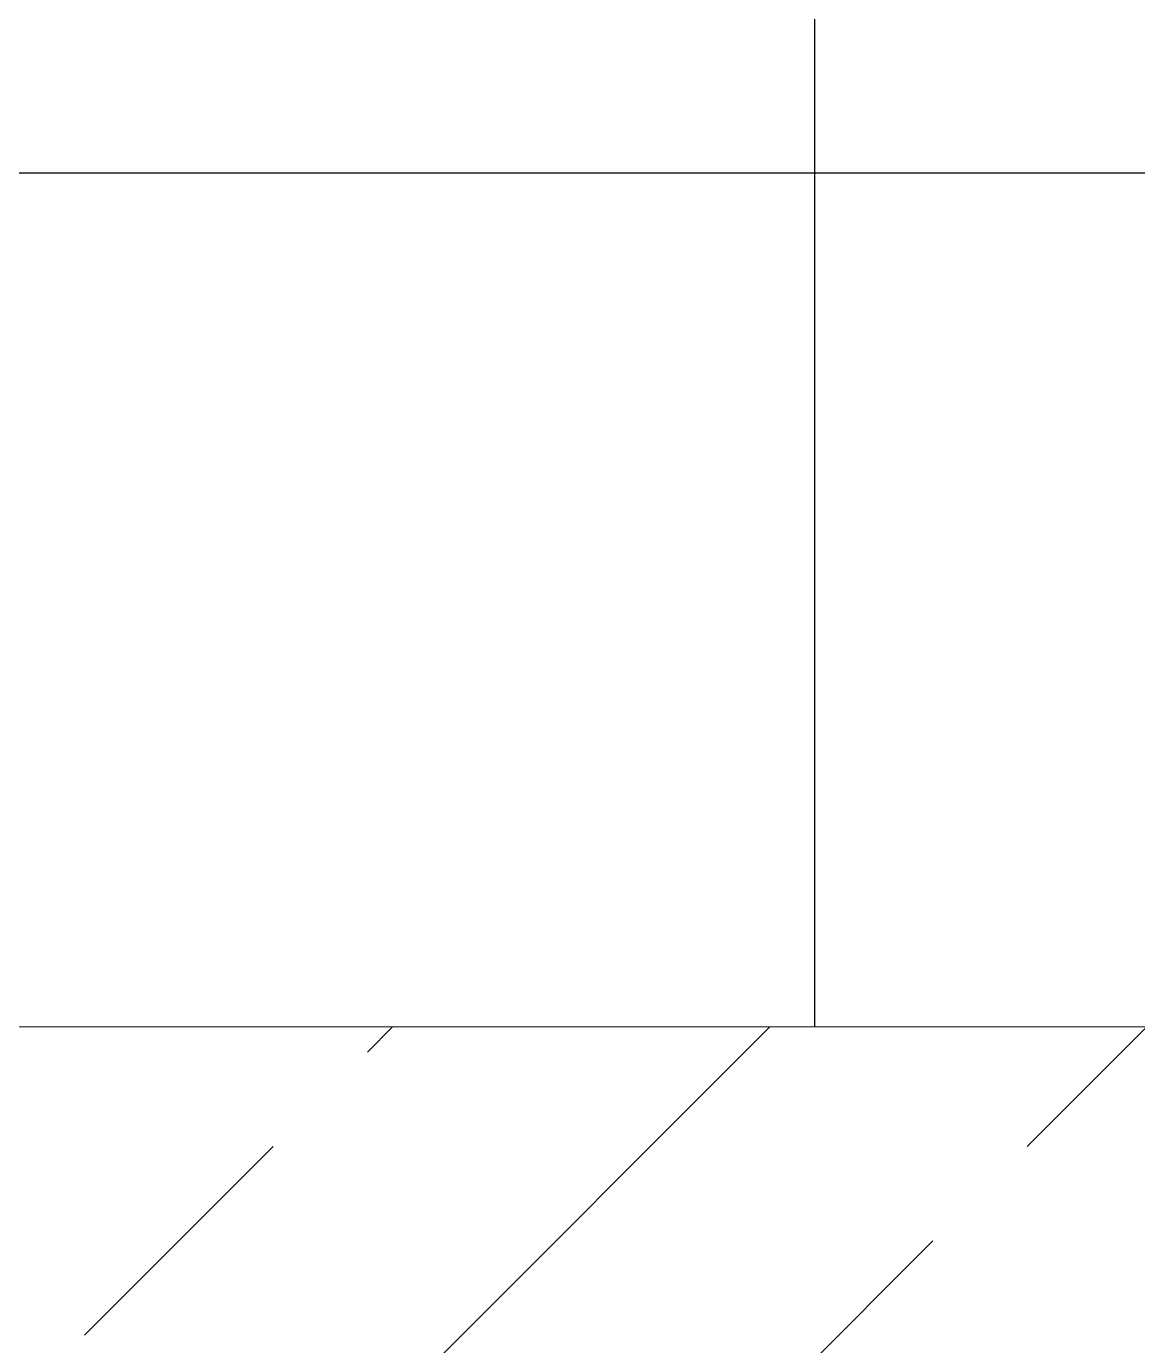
# Model space of a CAD drawing. Header units: millimetres. Extents: x -92759 to 184353, y -15225 to 86714.
# Drawn here: x 65909 to 66571, y 61827 to 62612 of the extents above; entities that cross this region are included whole.
import ezdxf

# ---------------------------------------------------------------- set-up
doc = ezdxf.new("R2010")
doc.units = ezdxf.units.MM
doc.layers.add('A-PATT-CONC', color=8, linetype='Continuous')
doc.layers.add('HFI 9MM FPB', color=94, linetype='Continuous', lineweight=5)

# ---------------------------------------------------------------- blocks, each defined once
blk = doc.blocks.new('RCP_B8L2')
at = {"layer": 'A-PATT-CONC'}
h = blk.add_hatch(dxfattribs=at)
h.set_pattern_fill('ANSI37', color=256, scale=189, angle=45)
h.set_pattern_definition([(90, (-385478.34, -151102.3), (-600.075, 0), []), (180, (-385478.34, -151102.3), (-6e-14, -600.075), [])])
h.paths.add_polyline_path([(-388477.99, -151102.3), (-385478.34, -151102.3), (-385478.34, -158302.3), (-388477.99, -158302.3)])
at = {"layer": 'HFI 9MM FPB'}
h = blk.add_hatch(dxfattribs=at)
h.set_pattern_fill('ANSI33', color=256, scale=50)
h.set_pattern_definition([(45, (-581589.02, -147239), (-224.5064, 224.5064), []), (45, (-581364.5, -147239), (-224.5064, 224.5064), [158.75, -79.375])])
h.paths.add_polyline_path([(-388477.99, -151102.3), (-385478.34, -151102.3), (-385478.34, -158302.3), (-388477.99, -158302.3)], flags=16)
h.paths.add_polyline_path([(-389418.07, -150277.3), (-387018.07, -150277.3), (-387018.07, -149827.3), (-384618.07, -149827.3), (-384618.07, -159127.3), (-387018.07, -159127.3), (-387018.07, -158677.3), (-387618.07, -158677.3), (-387618.07, -159127.3), (-389418.07, -159127.3)])
blk.add_lwpolyline([(-388477.99, -151102.3), (-385478.34, -151102.3), (-385478.34, -158302.3), (-388477.99, -158302.3)], close=True, dxfattribs=at)

msp = doc.modelspace()

# ---------------------------------------------------------------- block references
at = {"layer": 'A-PATT-CONC'}
msp.add_blockref('RCP_B8L2', (452619.12, 220318.54), dxfattribs=at)

doc.saveas('drawing.dxf')
